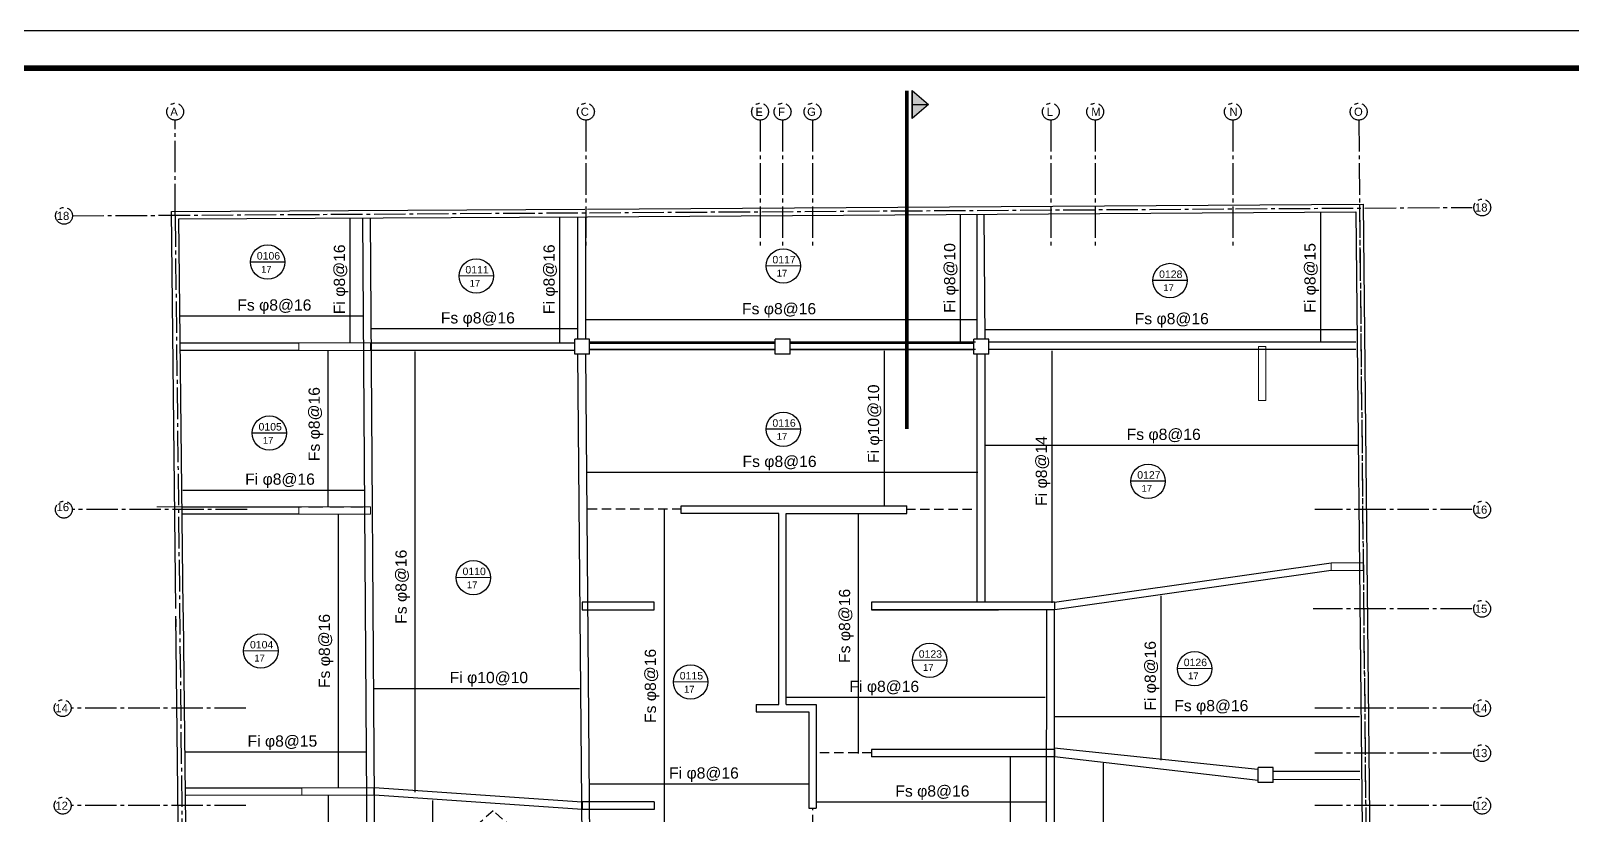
# Model space of a CAD drawing. Header units: millimetres. Extents: x 1217 to 2428, y 234 to 644.
# Drawn here: x 2343.87 to 2385.01, y 303.51 to 324.44 of the extents above; entities that cross this region are included whole.
import ezdxf

# ---------------------------------------------------------------- set-up
doc = ezdxf.new("R2010")
doc.units = ezdxf.units.MM
for name, pattern in [('ACAD_ISO04W100', [30, 24, -3, 0, -3]), ('DASHDOTX2', [0.84, 0.4, -0.2, 0.04, -0.2]), ('DASHED2', [0.375, 0.25, -0.125]), ('HIDDEN', [0.375, 0.25, -0.125]), ('HIDDEN2', [0.1875, 0.125, -0.0625])]:
    doc.linetypes.add(name, pattern=pattern)
doc.layers.get('0').update_dxf_attribs({"lineweight": 5})
for name, color, linetype in [('0.1', 251, 'Continuous'), ('0.2', 2, 'Continuous'), ('ARM INFERIOR', 20, 'Continuous'), ('ARM SUPERIOR', 200, 'Continuous'), ('EJES', 8, 'Continuous'), ('MURO', 5, 'Continuous'), ('MUROS', 7, 'Continuous'), ('POLIGONO SUPERFICIES', 4, 'Continuous')]:
    doc.layers.add(name, color=color, linetype=linetype)
doc.layers.add('LOSAS_ETIQUETAS', color=7, linetype='Continuous', lineweight=25)
doc.styles.get("Standard").update_dxf_attribs({"font": 'arial.ttf'})

msp = doc.modelspace()

# ---------------------------------------------------------------- hatches: boundary and pattern name
at = {"layer": '0.1', "ltscale": 3}
h = msp.add_hatch(color=256, dxfattribs=at)
h.dxf.hatch_style = 1
h.paths.add_polyline_path([(2367.825, 322.474), (2367.394, 322.103), (2367.394, 322.474)])
h.paths.add_polyline_path([(2367.825, 322.474), (2367.394, 322.474), (2367.394, 322.846)])

# ---------------------------------------------------------------- linework, layer by layer
at = {"ltscale": 3}
msp.add_line((2351.019, 311.738, 0), (2347.232, 311.738, 0), dxfattribs=at)
at = {"ltscale": 3, "elevation": 0}
for points in [[(2351.019, 316.113), (2352.938, 316.113), (2352.938, 315.913), (2351.019, 315.913)], [(2376.636, 314.578), (2376.636, 316.018), (2376.836, 316.015), (2376.836, 314.578)], [(2351.019, 311.738), (2352.938, 311.738), (2352.938, 311.539), (2351.019, 311.539)], [(2378.575, 310.242), (2379.433, 310.242), (2379.436, 310.042), (2378.575, 310.042)], [(2351.103, 304.242), (2353.022, 304.242), (2353.022, 304.042), (2351.103, 304.042)]]:
    msp.add_lwpolyline(points, close=True, dxfattribs=at)
at = {"layer": '0.1', "ltscale": 3}
for p, q in [((2358.784, 316.109, 0), (2363.734, 316.109, 0)), ((2364.134, 316.109, 0), (2369.038, 316.109, 0)), ((2358.784, 315.937, 0), (2363.734, 315.937, 0)), ((2364.134, 315.937, 0), (2369.038, 315.937, 0))]:
    msp.add_line(p, q, dxfattribs=at)
at = {"layer": '0.1', "ltscale": 3, "elevation": 0}
msp.add_lwpolyline([(2338.461, 272.441), (2428.461, 272.441), (2428.461, 324.441), (2338.461, 324.441)], close=True, dxfattribs=at)
at = {"layer": '0.1', "ltscale": 3, "const_width": 0.15, "elevation": 0}
msp.add_lwpolyline([(2339.461, 273.441), (2427.461, 273.441), (2427.461, 323.441), (2339.461, 323.441)], close=True, dxfattribs=at)
at = {"layer": '0.1', "color": 1, "linetype": 'DASHDOTX2', "ltscale": 1.5, "const_width": 0.1, "elevation": 0}
msp.add_lwpolyline([(2367.248, 313.812), (2367.248, 322.846), (2367.248, 322.846)], dxfattribs=at)
at = {"layer": '0.1', "ltscale": 3, "elevation": 0}
msp.add_lwpolyline([(2367.394, 322.846), (2367.394, 322.103), (2367.394, 322.474), (2367.825, 322.474), (2367.394, 322.103), (2367.394, 322.846), (2367.825, 322.474)], dxfattribs=at)
at = {"layer": '0.1', "linetype": 'HIDDEN2', "ltscale": 3, "elevation": 0}
msp.add_lwpolyline([(2347.907, 311.738), (2352.735, 311.738)], dxfattribs=at)
at = {"layer": '0.1', "color": 8, "linetype": 'HIDDEN', "elevation": 0}
msp.add_lwpolyline([(2356.211, 303.627), (2355.68, 303.158), (2355.961, 303.158), (2355.961, 301.553), (2356.461, 301.553), (2356.461, 303.158), (2356.742, 303.158)], close=True, dxfattribs=at)
at = {"layer": '0.2', "color": 2, "ltscale": 3}
for p, q in [((2352.969, 284.139, 0), (2352.728, 319.43, 0)), ((2352.928, 319.439, 0), (2353.155, 284.139, 0)), ((2358.472, 316.213, 0), (2358.472, 319.461, 0)), ((2358.672, 319.47, 0), (2358.672, 316.213, 0)), ((2369.13, 316.213, 0), (2369.13, 319.521, 0)), ((2369.308, 319.546, 0), (2369.33, 316.213, 0)), ((2347.86, 316.113, 0), (2351.019, 316.113, 0)), ((2352.938, 316.113, 0), (2358.384, 316.113, 0)), ((2358.784, 316.137, 0), (2363.734, 316.137, 0)), ((2364.134, 316.137, 0), (2369.084, 316.137, 0)), ((2369.438, 316.137, 0), (2379.238, 316.137, 0)), ((2351.019, 315.913, 0), (2347.875, 315.913, 0)), ((2358.384, 315.913, 0), (2352.953, 315.913, 0)), ((2358.584, 302.863, 0), (2358.472, 315.825, 0)), ((2358.672, 315.834, 0), (2358.784, 302.863, 0)), ((2363.734, 315.937, 0), (2358.799, 315.937, 0)), ((2369.084, 315.937, 0), (2364.149, 315.937, 0)), ((2369.132, 309.193, 0), (2369.132, 315.81, 0)), ((2369.332, 315.82, 0), (2369.332, 309.193, 0)), ((2379.238, 315.937, 0), (2369.438, 315.937, 0)), ((2347.909, 311.738, 0), (2351.019, 311.738, 0)), ((2351.019, 311.539, 0), (2347.925, 311.538, 0)), ((2371.19, 309.193, 0), (2378.575, 310.242, 0)), ((2378.575, 310.042, 0), (2371.206, 308.993, 0)), ((2370.983, 300.265, 0), (2370.984, 308.975, 0)), ((2371.184, 308.984, 0), (2371.182, 300.265, 0)), ((2376.624, 304.725), (2371.183, 305.3, 0)), ((2376.629, 304.435), (2371.194, 305.065, 0)), ((2379.34, 304.672, 0), (2377.027, 304.672, 0)), ((2347.994, 304.238, 0), (2351.103, 304.238, 0)), ((2353.028, 304.245, 0), (2358.584, 303.863, 0)), ((2379.34, 304.455, 0), (2377.038, 304.462, 0)), ((2351.103, 304.042, 0), (2348.009, 304.038, 0)), ((2358.584, 303.663, 0), (2353.044, 304.045, 0))]:
    msp.add_line(p, q, dxfattribs=at)
at = {"layer": 'ARM INFERIOR', "lineweight": 25}
for p, q in [((2352.395, 316.105), (2352.395, 319.449)), ((2357.992, 316.106), (2357.992, 319.45)), ((2368.685, 316.14), (2368.685, 319.528)), ((2378.303, 316.143), (2378.303, 319.606)), ((2366.653, 311.764), (2366.653, 315.902)), ((2371.132, 309.177), (2371.132, 315.903)), ((2347.927, 312.186), (2352.754, 312.186)), ((2374.039, 304.981), (2374.039, 309.363)), ((2353.037, 306.892), (2358.517, 306.892)), ((2364.021, 306.654), (2370.942, 306.654)), ((2347.99, 305.196), (2352.817, 305.196)), ((2370.015, 300.272), (2370.015, 305.047)), ((2372.503, 300.119), (2372.503, 304.894)), ((2358.779, 304.344), (2364.621, 304.344))]:
    msp.add_line(p, q, dxfattribs=at)
at = {"layer": 'ARM SUPERIOR', "lineweight": 25}
for p, q in [((2347.84, 316.836), (2352.743, 316.836)), ((2352.95, 316.493), (2358.469, 316.493)), ((2358.688, 316.737), (2369.132, 316.737)), ((2369.33, 316.473), (2379.271, 316.473)), ((2351.805, 311.747), (2351.805, 315.916)), ((2354.125, 304.126), (2354.125, 315.884)), ((2369.332, 313.384), (2379.299, 313.384)), ((2358.701, 312.662), (2369.145, 312.662)), ((2352.077, 304.255), (2352.077, 311.54)), ((2360.779, 302.268), (2360.779, 311.675)), ((2365.963, 305.158), (2365.963, 311.544)), ((2371.173, 306.145), (2379.339, 306.145)), ((2351.809, 296.741), (2351.809, 304.027)), ((2354.595, 296.714), (2354.595, 303.899)), ((2364.825, 303.866), (2370.967, 303.866))]:
    msp.add_line(p, q, dxfattribs=at)
at = {"layer": 'EJES', "linetype": 'ACAD_ISO04W100', "ltscale": 0.035}
msp.add_line((2379.336, 319.812, 0), (2379.726, 281.529, 0), dxfattribs=at)
at = {"layer": 'EJES', "linetype": 'ACAD_ISO04W100', "ltscale": 0.035, "elevation": 0}
for points in [[(2347.719, 319.519), (2347.719, 322.057)], [(2358.684, 322.057), (2358.684, 318.615)], [(2363.333, 322.057), (2363.333, 318.615)], [(2363.934, 322.057), (2363.934, 318.615)], [(2364.735, 322.057), (2364.735, 318.615)], [(2371.094, 322.057), (2371.094, 318.615)], [(2372.28, 322.057), (2372.28, 318.615)], [(2375.953, 322.057), (2375.953, 318.615)], [(2379.313, 322.057), (2379.76, 278.217)], [(2344.978, 319.503), (2382.34, 319.729)], [(2347.719, 319.519), (2348.145, 281.629)], [(2349.638, 311.663), (2344.973, 311.663)], [(2382.335, 311.663), (2378.142, 311.663)], [(2382.335, 309.018), (2378.098, 309.018)], [(2349.607, 306.366), (2344.942, 306.366)], [(2382.334, 306.366), (2378.142, 306.366)], [(2382.335, 305.166), (2378.142, 305.166)], [(2349.607, 303.763), (2344.942, 303.763)], [(2349.607, 303.763), (2344.942, 303.763)], [(2382.335, 303.763), (2378.142, 303.763)]]:
    msp.add_lwpolyline(points, dxfattribs=at)
at = {"layer": 'EJES', "linetype": 'ACAD_ISO04W100', "ltscale": 0.035}
for centre in [(2347.719, 322.282, 0), (2358.684, 322.282, 0), (2358.684, 322.282, 0), (2363.333, 322.282, 0), (2363.333, 322.282, 0), (2363.934, 322.282, 0), (2363.934, 322.282, 0), (2363.934, 322.282, 0), (2363.934, 322.282, 0), (2364.735, 322.282, 0), (2364.735, 322.282, 0), (2364.735, 322.282, 0), (2364.735, 322.282, 0), (2371.094, 322.282, 0), (2372.28, 322.282, 0), (2375.953, 322.282, 0), (2379.313, 322.282, 0), (2344.753, 319.503, 0), (2344.753, 319.503, 0), (2382.612, 319.725, 0), (2382.612, 319.725, 0), (2344.748, 311.663, 0), (2344.748, 311.663, 0), (2382.607, 311.663, 0), (2382.607, 311.663, 0), (2382.607, 309.018, 0), (2382.607, 309.018, 0), (2344.716, 306.366, 0), (2344.716, 306.366, 0), (2382.606, 306.366, 0), (2382.606, 306.366, 0), (2382.607, 305.166, 0), (2382.607, 305.166, 0), (2344.717, 303.763, 0), (2344.717, 303.763, 0), (2382.607, 303.763, 0), (2382.607, 303.763, 0)]:
    msp.add_circle(centre, 0.225, dxfattribs=at)
at = {"layer": 'LOSAS_ETIQUETAS', "color": 6, "ltscale": 3}
for p, q in [((2350.647, 318.267), (2349.729, 318.27)), ((2364.412, 318.164), (2363.494, 318.168)), ((2356.215, 317.895), (2355.297, 317.899)), ((2374.733, 317.776), (2373.815, 317.779)), ((2350.693, 313.704), (2349.775, 313.708)), ((2364.412, 313.806), (2363.494, 313.809)), ((2374.15, 312.42), (2373.233, 312.423)), ((2356.139, 309.846), (2355.221, 309.849)), ((2350.465, 307.89), (2349.547, 307.893)), ((2368.317, 307.641), (2367.399, 307.644)), ((2375.392, 307.417), (2374.474, 307.42)), ((2361.937, 307.061), (2361.019, 307.064))]:
    msp.add_line(p, q, dxfattribs=at)
at = {"layer": 'LOSAS_ETIQUETAS', "color": 3, "ltscale": 3}
for centre in [(2350.188, 318.269), (2363.953, 318.166), (2355.756, 317.897), (2374.274, 317.777), (2350.234, 313.706), (2363.953, 313.808), (2373.691, 312.421), (2355.68, 309.847), (2350.006, 307.891), (2367.858, 307.642), (2374.933, 307.418), (2361.478, 307.062)]:
    msp.add_circle(centre, 0.459, dxfattribs=at)
at = {"layer": 'MURO', "color": 5}
for p, q in [((2358.728, 319.678, 0), (2379.436, 319.811, 0)), ((2379.436, 319.811, 0), (2379.826, 281.529, 0)), ((2347.618, 319.619, 0), (2358.658, 319.678, 0)), ((2347.737, 309.022, 0), (2347.618, 319.619, 0)), ((2348.021, 283.939, 0), (2347.739, 308.82, 0)), ((2347.744, 308.539, 0), (2347.742, 308.741, 0))]:
    msp.add_line(p, q, dxfattribs=at)
at = {"layer": 'MURO', "color": 5, "elevation": 0}
msp.add_lwpolyline([(2348.219, 284.139), (2347.939, 308.822), (2347.937, 309.024), (2347.82, 319.42), (2358.729, 319.478), (2358.729, 319.478), (2379.238, 319.61), (2379.626, 281.529)], dxfattribs=at)
at = {"layer": 'MUROS'}
for p, q in [((2358.784, 316.213, 0), (2358.384, 316.213, 0)), ((2358.384, 315.813, 0), (2358.384, 316.213, 0)), ((2358.784, 316.213, 0), (2358.384, 316.213, 0)), ((2358.384, 315.813, 0), (2358.384, 316.213, 0)), ((2358.784, 315.813, 0), (2358.784, 316.213, 0)), ((2358.784, 315.813, 0), (2358.784, 316.213, 0)), ((2364.134, 316.213, 0), (2363.734, 316.213, 0)), ((2363.734, 315.813, 0), (2363.734, 316.213, 0)), ((2364.134, 316.213, 0), (2363.734, 316.213, 0)), ((2363.734, 315.813, 0), (2363.734, 316.213, 0)), ((2364.134, 315.813, 0), (2364.134, 316.213, 0)), ((2364.134, 315.813, 0), (2364.134, 316.213, 0)), ((2369.438, 316.213, 0), (2369.038, 316.213, 0)), ((2369.038, 315.813, 0), (2369.038, 316.213, 0)), ((2369.438, 315.813, 0), (2369.438, 316.213, 0)), ((2369.438, 315.813, 0), (2369.438, 316.213, 0)), ((2358.784, 315.813, 0), (2358.384, 315.813, 0)), ((2358.784, 315.813, 0), (2358.384, 315.813, 0)), ((2358.784, 315.813, 0), (2358.384, 315.813, 0)), ((2358.784, 315.813, 0), (2358.384, 315.813, 0)), ((2364.134, 315.813, 0), (2363.734, 315.813, 0)), ((2364.134, 315.813, 0), (2363.734, 315.813, 0)), ((2369.438, 315.813, 0), (2369.038, 315.813, 0)), ((2363.834, 311.563, 0), (2361.23, 311.563, 0)), ((2363.834, 306.466, 0), (2363.834, 311.563, 0)), ((2364.034, 306.466, 0), (2364.034, 311.563, 0)), ((2358.584, 309.193, 0), (2358.584, 308.993, 0)), ((2363.233, 306.466, 0), (2363.834, 306.466, 0)), ((2364.034, 306.466, 0), (2364.835, 306.466, 0)), ((2364.635, 306.266, 0), (2364.635, 303.693, 0)), ((2364.835, 306.466, 0), (2364.835, 303.693, 0)), ((2377.029, 304.777), (2376.629, 304.777)), ((2376.629, 304.377), (2376.629, 304.777)), ((2377.029, 304.377), (2377.029, 304.777)), ((2377.029, 304.377), (2376.629, 304.377))]:
    msp.add_line(p, q, dxfattribs=at)
at = {"layer": 'MUROS', "ltscale": 3}
for p, q in [((2361.23, 311.563, 0), (2361.23, 311.763, 0)), ((2363.834, 311.763, 0), (2364.034, 311.763, 0)), ((2367.251, 311.563, 0), (2367.251, 311.763, 0))]:
    msp.add_line(p, q, dxfattribs=at)
at = {"layer": 'MUROS', "elevation": 0}
for points in [[(2361.23, 311.763), (2367.251, 311.763)], [(2364.034, 311.563), (2367.251, 311.563)], [(2360.503, 309.193), (2358.584, 309.193)], [(2358.584, 308.993), (2360.503, 308.993), (2360.503, 309.193)], [(2366.304, 309.193), (2366.304, 308.993), (2369.694, 308.993), (2369.694, 308.993), (2369.694, 308.993)], [(2369.284, 309.193), (2366.304, 309.193)], [(2371.194, 309.193), (2366.304, 309.193)], [(2371.19, 309.187), (2371.19, 308.987)], [(2371.194, 308.993), (2366.304, 308.993)], [(2363.233, 306.466), (2363.233, 306.266), (2364.635, 306.266)], [(2371.194, 305.265), (2366.304, 305.266)], [(2366.304, 305.266), (2366.304, 305.066)], [(2371.194, 305.065), (2366.304, 305.066)], [(2371.194, 305.265), (2371.194, 305.065)], [(2360.503, 303.863), (2358.584, 303.863)], [(2358.584, 303.863), (2358.584, 303.663)], [(2360.503, 303.663), (2358.584, 303.663)], [(2360.503, 303.863), (2360.503, 303.663)]]:
    msp.add_lwpolyline(points, dxfattribs=at)
at = {"layer": 'MUROS', "ltscale": 3, "elevation": 0}
msp.add_lwpolyline([(2364.635, 303.693), (2364.835, 303.693)], dxfattribs=at)
at = {"layer": 'POLIGONO SUPERFICIES', "color": 3, "linetype": 'DASHED2'}
for p, q in [((2361.236, 311.672), (2358.65, 311.672)), ((2367.234, 311.673), (2369.123, 311.673)), ((2366.307, 305.177), (2364.835, 305.177)), ((2364.741, 302.895), (2364.741, 303.681))]:
    msp.add_line(p, q, dxfattribs=at)

# ---------------------------------------------------------------- texts
at = {"layer": 'ARM INFERIOR', "lineweight": 20}
for s, p in [('Fi φ8@16', (2352.254, 316.878)), ('Fi φ8@16', (2357.851, 316.88)), ('Fi φ8@10', (2368.544, 316.914)), ('Fi φ8@15', (2378.162, 316.916)), ('Fi φ10@10', (2366.512, 312.908)), ('Fi φ8@14', (2370.991, 311.762)), ('Fi φ8@16', (2373.898, 306.296))]:
    msp.add_text(s, height=0.3, rotation=90, dxfattribs=at).set_placement(p)
for s, p in [('Fi φ8@16', (2349.587, 312.327)), ('Fi φ10@10', (2355.046, 307.033)), ('Fi φ8@16', (2365.718, 306.795)), ('Fi φ8@15', (2349.651, 305.337)), ('Fi φ8@16', (2360.904, 304.485))]:
    msp.add_text(s, height=0.3, dxfattribs=at).set_placement(p)
at = {"layer": 'ARM SUPERIOR', "lineweight": 20}
for p in [(2349.378, 316.974), (2354.81, 316.631), (2362.851, 316.875), (2373.334, 316.611), (2373.119, 313.523), (2362.864, 312.8), (2374.39, 306.283), (2366.944, 304.004)]:
    msp.add_text('Fs φ8@16', height=0.3, dxfattribs=at).set_placement(p)
for p in [(2351.58, 312.956), (2353.9, 308.616), (2365.738, 307.571), (2351.852, 306.901), (2360.554, 305.969)]:
    msp.add_text('Fs φ8@16', height=0.3, rotation=90, dxfattribs=at).set_placement(p)
at = {"layer": 'EJES', "char_height": 0.216, "width": 0.34437, "attachment_point": 5}
for s, insert in [('A', (2347.691, 322.283, 0)), ('C', (2358.656, 322.28, 0)), ('C', (2358.656, 322.28, 0)), ('E', (2363.305, 322.28, 0)), ('F', (2363.305, 322.28, 0)), ('F', (2363.906, 322.28, 0)), ('G', (2364.707, 322.28, 0)), ('L', (2371.066, 322.28, 0)), ('M', (2372.3, 322.28, 0)), ('N', (2375.974, 322.28, 0)), ('O', (2379.305, 322.28, 0)), ('18', (2382.584, 319.724, 0)), ('18', (2344.725, 319.501, 0)), ('16', (2344.72, 311.73, 0)), ('16', (2382.579, 311.661, 0)), ('15', (2382.579, 309.017, 0)), ('14', (2344.688, 306.364, 0)), ('14', (2382.578, 306.364, 0)), ('13', (2382.579, 305.164, 0)), ('12', (2344.689, 303.761, 0)), ('12', (2382.579, 303.761, 0))]:
    msp.add_mtext(s, dxfattribs=dict(at, insert=insert))
at = {"layer": 'LOSAS_ETIQUETAS', "lineweight": 13}
for s, p in [('0106', (2349.899, 318.336)), ('0111', (2355.467, 317.965)), ('0117', (2363.663, 318.234)), ('0128', (2373.985, 317.845)), ('0105', (2349.945, 313.774)), ('0116', (2363.663, 313.875)), ('0127', (2373.402, 312.489)), ('0110', (2355.391, 309.915)), ('0104', (2349.717, 307.959)), ('0123', (2367.569, 307.71)), ('0126', (2374.643, 307.486)), ('0115', (2361.189, 307.13))]:
    msp.add_text(s, height=0.2, dxfattribs=at).set_placement(p)
at = {"layer": 'LOSAS_ETIQUETAS', "ltscale": 3}
for p in [(2350.014, 317.987), (2363.778, 317.884), (2355.582, 317.615), (2374.099, 317.495), (2350.06, 313.424), (2363.778, 313.526), (2373.517, 312.14), (2355.506, 309.566), (2349.832, 307.61), (2367.683, 307.361), (2361.304, 306.781), (2374.758, 307.137)]:
    msp.add_text('17', height=0.18, dxfattribs=at).set_placement(p)

doc.saveas('drawing.dxf')
